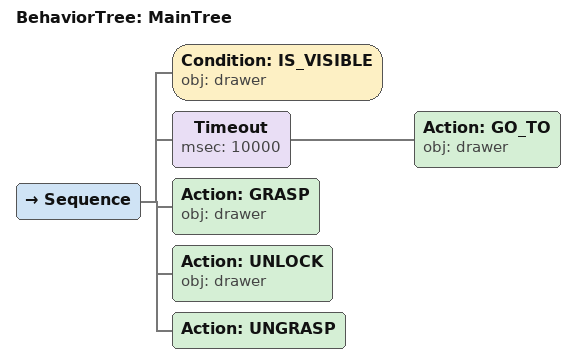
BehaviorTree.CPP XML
<root main_tree_to_execute="MainTree">
  <BehaviorTree ID="MainTree">
    <Sequence>
      <!-- Check drawer is visible before NAVIGATE_TO -->
      <Condition ID="IS_VISIBLE" obj="drawer" />
      <!-- Timeout: NAVIGATE_TO drawer within 10s -->
      <Timeout msec="10000">
        <!-- Navigate to drawer -->
        <Action ID="GO_TO" obj="drawer" />
      </Timeout>
      <!-- Go to drawer -->
      <Action ID="GRASP" obj="drawer" />
      <!-- Open drawer -->
      <Action ID="UNLOCK" obj="drawer" />
      <!-- Unlock drawer -->
      <Action ID="UNGRASP" />
    </Sequence>
  </BehaviorTree>
</root>
